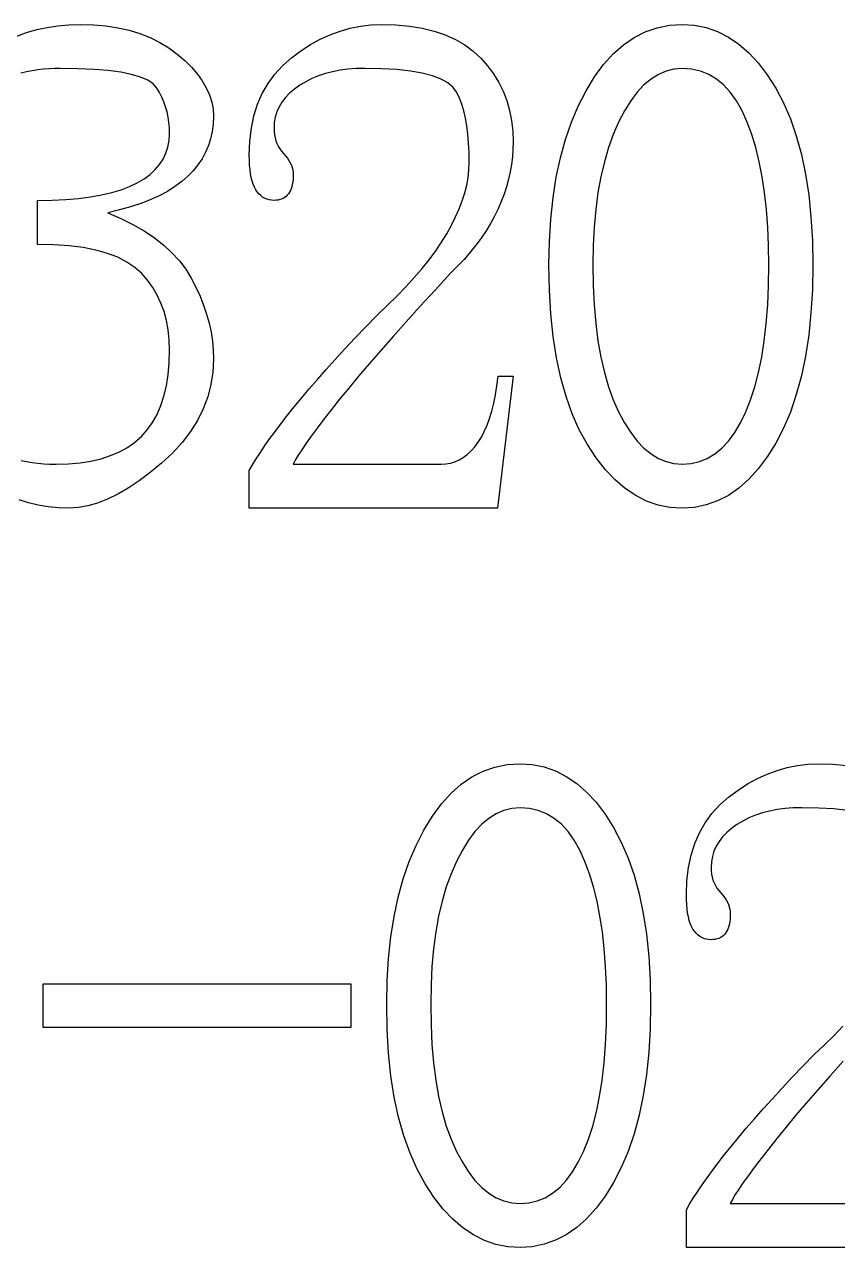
# Model space of a CAD drawing. Extents: x -210 to 210, y -160 to 160.
# Drawn here: x -160.58 to -154.8, y -139.93 to -131.23 of the extents above; entities that cross this region are included whole.
import ezdxf

# ---------------------------------------------------------------- set-up
doc = ezdxf.new("R2010")
doc.units = 0
doc.header["$MEASUREMENT"] = 0
doc.layers.get('0').update_dxf_attribs({"linetype": 'CONTINUOUS'})

msp = doc.modelspace()

# ---------------------------------------------------------------- linework, layer by layer
for points in [[(-160.630498, -131.31665), (-160.560654, -131.291436), (-160.560654, -131.291436), (-160.488818, -131.270811), (-160.488818, -131.270811), (-160.414805, -131.254775), (-160.414805, -131.254775), (-160.33874, -131.24335), (-160.33874, -131.24335), (-160.260498, -131.236475), (-160.260498, -131.236475), (-160.180186, -131.23418), (-160.180186, -131.23418), (-160.086797, -131.236748), (-160.086797, -131.236748), (-159.997686, -131.244521), (-159.997686, -131.244521), (-159.912725, -131.2575), (-159.912725, -131.2575), (-159.832012, -131.275635), (-159.832012, -131.275635), (-159.755479, -131.298975), (-159.755479, -131.298975), (-159.683213, -131.32749), (-159.683213, -131.32749), (-159.615176, -131.361182), (-159.615176, -131.361182), (-159.551318, -131.400078), (-159.551318, -131.400078), (-159.491699, -131.444141), (-159.491699, -131.444141), (-159.437373, -131.491094), (-159.437373, -131.491094), (-159.389482, -131.538643), (-159.389482, -131.538643), (-159.34791, -131.586807), (-159.34791, -131.586807), (-159.312803, -131.635605), (-159.312803, -131.635605), (-159.284053, -131.684971), (-159.284053, -131.684971), (-159.261641, -131.734922), (-159.261641, -131.734922), (-159.245713, -131.785498), (-159.245713, -131.785498), (-159.236074, -131.83668), (-159.236074, -131.83668), (-159.2329, -131.888477), (-159.2329, -131.888477), (-159.235176, -131.942881), (-159.235176, -131.942881), (-159.241943, -131.995518), (-159.241943, -131.995518), (-159.253301, -132.046387), (-159.253301, -132.046387), (-159.269092, -132.095352), (-159.269092, -132.095352), (-159.289434, -132.142559), (-159.289434, -132.142559), (-159.314346, -132.187979), (-159.314346, -132.187979), (-159.343691, -132.231553), (-159.343691, -132.231553), (-159.377559, -132.27332), (-159.377559, -132.27332), (-159.416006, -132.313281), (-159.416006, -132.313281), (-159.459229, -132.351191), (-159.459229, -132.351191), (-159.507383, -132.386807), (-159.507383, -132.386807), (-159.560605, -132.420156), (-159.560605, -132.420156), (-159.61877, -132.451191), (-159.61877, -132.451191), (-159.682002, -132.47998), (-159.682002, -132.47998), (-159.750254, -132.506396), (-159.750254, -132.506396), (-159.823418, -132.530596), (-159.823418, -132.530596), (-159.901602, -132.55249), (-159.901602, -132.55249), (-159.984854, -132.572051), (-159.984854, -132.572051), (-159.891729, -132.61251), (-159.891729, -132.61251), (-159.805361, -132.655752), (-159.805361, -132.655752), (-159.725811, -132.701729), (-159.725811, -132.701729), (-159.653086, -132.750498), (-159.653086, -132.750498), (-159.587148, -132.802021), (-159.587148, -132.802021), (-159.528076, -132.856357), (-159.528076, -132.856357), (-159.475762, -132.913438), (-159.475762, -132.913438), (-159.430293, -132.973301), (-159.430293, -132.973301), (-159.391602, -133.035947), (-159.391602, -133.035947), (-159.358281, -133.099941), (-159.358281, -133.099941), (-159.328926, -133.163975), (-159.328926, -133.163975), (-159.303486, -133.228008), (-159.303486, -133.228008), (-159.281865, -133.292002), (-159.281865, -133.292002), (-159.264277, -133.356006), (-159.264277, -133.356006), (-159.250557, -133.42002), (-159.250557, -133.42002), (-159.240723, -133.484082), (-159.240723, -133.484082), (-159.234863, -133.548096), (-159.234863, -133.548096), (-159.2329, -133.612109)], [(-157.416387, -132.215615), (-157.41749, -132.144854), (-157.41749, -132.144854), (-157.420781, -132.077949), (-157.420781, -132.077949), (-157.426152, -132.014883), (-157.426152, -132.014883), (-157.433779, -131.955684), (-157.433779, -131.955684), (-157.443555, -131.900352), (-157.443555, -131.900352), (-157.455439, -131.848887), (-157.455439, -131.848887), (-157.469619, -131.80125), (-157.469619, -131.80125), (-157.48584, -131.75748), (-157.48584, -131.75748), (-157.504277, -131.717578), (-157.504277, -131.717578), (-157.529727, -131.681699), (-157.529727, -131.681699), (-157.567012, -131.650049), (-157.567012, -131.650049), (-157.616094, -131.622627), (-157.616094, -131.622627), (-157.676934, -131.599424), (-157.676934, -131.599424), (-157.749619, -131.580439), (-157.749619, -131.580439), (-157.834189, -131.565645), (-157.834189, -131.565645), (-157.930498, -131.555127), (-157.930498, -131.555127), (-158.038613, -131.548779), (-158.038613, -131.548779), (-158.158584, -131.546689), (-158.158584, -131.546689), (-158.219229, -131.548154), (-158.219229, -131.548154), (-158.277598, -131.552607), (-158.277598, -131.552607), (-158.333555, -131.55998), (-158.333555, -131.55998), (-158.387197, -131.570313), (-158.387197, -131.570313), (-158.438477, -131.583604), (-158.438477, -131.583604), (-158.487363, -131.599844), (-158.487363, -131.599844), (-158.533945, -131.619053), (-158.533945, -131.619053), (-158.578115, -131.641191), (-158.578115, -131.641191), (-158.62, -131.666299), (-158.62, -131.666299), (-158.658447, -131.693701), (-158.658447, -131.693701), (-158.692373, -131.722715), (-158.692373, -131.722715), (-158.721748, -131.753398), (-158.721748, -131.753398), (-158.746582, -131.785645), (-158.746582, -131.785645), (-158.766982, -131.819561), (-158.766982, -131.819561), (-158.782783, -131.855098), (-158.782783, -131.855098), (-158.794063, -131.892275), (-158.794063, -131.892275), (-158.800898, -131.931064), (-158.800898, -131.931064), (-158.803105, -131.971494), (-158.803105, -131.971494), (-158.802314, -131.994932), (-158.802314, -131.994932), (-158.799756, -132.01752), (-158.799756, -132.01752), (-158.795518, -132.039297), (-158.795518, -132.039297), (-158.789609, -132.060195), (-158.789609, -132.060195), (-158.782051, -132.080303), (-158.782051, -132.080303), (-158.772764, -132.099512), (-158.772764, -132.099512), (-158.761787, -132.1179), (-158.761787, -132.1179), (-158.749131, -132.135439), (-158.749131, -132.135439), (-158.734756, -132.152158), (-158.734756, -132.152158), (-158.720449, -132.168438), (-158.720449, -132.168438), (-158.707754, -132.184688), (-158.707754, -132.184688), (-158.696787, -132.200986), (-158.696787, -132.200986), (-158.6875, -132.217256), (-158.6875, -132.217256), (-158.679951, -132.233516), (-158.679951, -132.233516), (-158.674014, -132.249814), (-158.674014, -132.249814), (-158.669814, -132.266104), (-158.669814, -132.266104), (-158.667236, -132.282344), (-158.667236, -132.282344), (-158.666387, -132.298623), (-158.666387, -132.298623), (-158.666875, -132.318643), (-158.666875, -132.318643), (-158.668105, -132.337588), (-158.668105, -132.337588), (-158.670215, -132.355322), (-158.670215, -132.355322), (-158.673154, -132.371943), (-158.673154, -132.371943), (-158.676992, -132.387383), (-158.676992, -132.387383), (-158.68165, -132.401709), (-158.68165, -132.401709), (-158.687051, -132.414893), (-158.687051, -132.414893), (-158.693418, -132.426904), (-158.693418, -132.426904), (-158.700557, -132.437793), (-158.700557, -132.437793), (-158.708613, -132.44751), (-158.708613, -132.44751), (-158.71748, -132.456113), (-158.71748, -132.456113), (-158.727188, -132.463555), (-158.727188, -132.463555), (-158.737734, -132.469844), (-158.737734, -132.469844), (-158.749131, -132.475), (-158.749131, -132.475), (-158.761348, -132.479014), (-158.761348, -132.479014), (-158.774404, -132.481875), (-158.774404, -132.481875), (-158.78832, -132.483604), (-158.78832, -132.483604), (-158.803105, -132.48418), (-158.803105, -132.48418), (-158.821104, -132.483242), (-158.821104, -132.483242), (-158.838184, -132.480459), (-158.838184, -132.480459), (-158.854385, -132.475762), (-158.854385, -132.475762), (-158.869688, -132.469238), (-158.869688, -132.469238), (-158.884023, -132.460801), (-158.884023, -132.460801), (-158.8975, -132.450518), (-158.8975, -132.450518), (-158.910098, -132.438379), (-158.910098, -132.438379), (-158.921748, -132.424385), (-158.921748, -132.424385), (-158.93251, -132.408496), (-158.93251, -132.408496), (-158.942266, -132.390498), (-158.942266, -132.390498), (-158.950879, -132.370146), (-158.950879, -132.370146), (-158.95832, -132.34748), (-158.95832, -132.34748), (-158.9646, -132.322402), (-158.9646, -132.322402), (-158.969717, -132.29501), (-158.969717, -132.29501), (-158.97375, -132.265254), (-158.97375, -132.265254), (-158.976611, -132.233145), (-158.976611, -132.233145), (-158.978311, -132.198721), (-158.978311, -132.198721), (-158.978896, -132.161904), (-158.978896, -132.161904), (-158.975215, -132.063691), (-158.975215, -132.063691), (-158.964111, -131.970811), (-158.964111, -131.970811), (-158.945557, -131.883311), (-158.945557, -131.883311), (-158.919619, -131.801172), (-158.919619, -131.801172), (-158.88624, -131.724404), (-158.88624, -131.724404), (-158.845459, -131.653008), (-158.845459, -131.653008), (-158.797246, -131.586982), (-158.797246, -131.586982), (-158.741641, -131.526309), (-158.741641, -131.526309), (-158.678604, -131.470996), (-158.678604, -131.470996), (-158.611445, -131.421279), (-158.611445, -131.421279), (-158.54335, -131.377441), (-158.54335, -131.377441), (-158.474355, -131.339404), (-158.474355, -131.339404), (-158.404482, -131.307256), (-158.404482, -131.307256), (-158.333691, -131.280947), (-158.333691, -131.280947), (-158.261982, -131.260488), (-158.261982, -131.260488), (-158.189355, -131.245869), (-158.189355, -131.245869), (-158.11585, -131.237109), (-158.11585, -131.237109), (-158.041387, -131.23418), (-158.041387, -131.23418), (-157.938184, -131.237119), (-157.938184, -131.237119), (-157.841055, -131.245986), (-157.841055, -131.245986), (-157.750059, -131.260752), (-157.750059, -131.260752), (-157.665283, -131.281436), (-157.665283, -131.281436), (-157.586602, -131.308008), (-157.586602, -131.308008), (-157.514053, -131.340508), (-157.514053, -131.340508), (-157.447695, -131.378906), (-157.447695, -131.378906), (-157.387451, -131.423223), (-157.387451, -131.423223), (-157.333369, -131.473438), (-157.333369, -131.473438), (-157.285273, -131.528047), (-157.285273, -131.528047), (-157.242744, -131.585557), (-157.242744, -131.585557), (-157.205938, -131.645977), (-157.205938, -131.645977), (-157.174756, -131.709248), (-157.174756, -131.709248), (-157.149238, -131.775439), (-157.149238, -131.775439), (-157.129395, -131.844521), (-157.129395, -131.844521), (-157.115234, -131.916494), (-157.115234, -131.916494), (-157.106758, -131.991357), (-157.106758, -131.991357), (-157.103896, -132.069141), (-157.103896, -132.069141), (-157.105225, -132.122266), (-157.105225, -132.122266), (-157.109248, -132.175352), (-157.109248, -132.175352), (-157.11585, -132.228379), (-157.11585, -132.228379), (-157.125117, -132.281318), (-157.125117, -132.281318), (-157.1371, -132.334248), (-157.1371, -132.334248), (-157.15168, -132.387061), (-157.15168, -132.387061), (-157.168896, -132.439824), (-157.168896, -132.439824), (-157.18877, -132.492559), (-157.18877, -132.492559), (-157.211299, -132.545215), (-157.211299, -132.545215), (-157.236699, -132.597637), (-157.236699, -132.597637), (-157.265146, -132.649619), (-157.265146, -132.649619), (-157.296494, -132.701191), (-157.296494, -132.701191), (-157.330947, -132.752314), (-157.330947, -132.752314), (-157.368408, -132.803086), (-157.368408, -132.803086), (-157.408799, -132.853369), (-157.408799, -132.853369), (-157.452256, -132.903262), (-157.452256, -132.903262), (-157.498779, -132.952725), (-157.498779, -132.952725), (-157.548223, -133.001748), (-157.548223, -133.001748), (-157.659229, -133.121807), (-157.659229, -133.121807), (-157.764404, -133.236719), (-157.764404, -133.236719), (-157.86377, -133.346514), (-157.86377, -133.346514), (-157.957227, -133.451191), (-157.957227, -133.451191), (-158.044814, -133.550762), (-158.044814, -133.550762), (-158.126582, -133.645205), (-158.126582, -133.645205), (-158.20251, -133.734492), (-158.20251, -133.734492), (-158.272578, -133.818701), (-158.272578, -133.818701), (-158.336807, -133.897754), (-158.336807, -133.897754), (-158.395391, -133.971436), (-158.395391, -133.971436), (-158.448486, -134.039521), (-158.448486, -134.039521), (-158.496094, -134.102021), (-158.496094, -134.102021), (-158.538135, -134.158896), (-158.538135, -134.158896), (-158.574756, -134.210156), (-158.574756, -134.210156), (-158.605947, -134.255859), (-158.605947, -134.255859), (-158.631592, -134.295879), (-158.631592, -134.295879), (-158.651738, -134.330313), (-158.651738, -134.330313), (-158.666387, -134.359199), (-158.666387, -134.359199), (-157.616582, -134.359199), (-157.616582, -134.359199), (-157.58251, -134.357246), (-157.58251, -134.357246), (-157.549561, -134.351445), (-157.549561, -134.351445), (-157.517881, -134.341807), (-157.517881, -134.341807), (-157.487363, -134.328311), (-157.487363, -134.328311), (-157.458066, -134.310947), (-157.458066, -134.310947), (-157.42999, -134.289746), (-157.42999, -134.289746), (-157.403086, -134.264648), (-157.403086, -134.264648), (-157.377441, -134.235723), (-157.377441, -134.235723), (-157.352891, -134.202939), (-157.352891, -134.202939), (-157.32998, -134.16626), (-157.32998, -134.16626), (-157.308848, -134.125752), (-157.308848, -134.125752), (-157.289443, -134.081396), (-157.289443, -134.081396), (-157.271904, -134.033184), (-157.271904, -134.033184), (-157.256152, -133.981074), (-157.256152, -133.981074), (-157.242256, -133.925137), (-157.242256, -133.925137), (-157.230186, -133.865352), (-157.230186, -133.865352), (-157.219854, -133.801699), (-157.219854, -133.801699), (-157.211299, -133.734199), (-157.211299, -133.734199), (-157.103896, -133.734199), (-157.103896, -133.734199), (-157.216191, -134.671689), (-157.216191, -134.671689), (-158.978896, -134.671689), (-158.978896, -134.671689), (-158.978896, -134.403125), (-158.978896, -134.403125), (-158.955693, -134.362813), (-158.955693, -134.362813), (-158.929395, -134.320068), (-158.929395, -134.320068), (-158.89998, -134.274814), (-158.89998, -134.274814), (-158.86749, -134.2271), (-158.86749, -134.2271), (-158.831982, -134.176895), (-158.831982, -134.176895), (-158.79335, -134.124248), (-158.79335, -134.124248), (-158.751699, -134.069111), (-158.751699, -134.069111), (-158.706904, -134.011523), (-158.706904, -134.011523), (-158.659053, -133.951484), (-158.659053, -133.951484), (-158.6079, -133.888916), (-158.6079, -133.888916), (-158.553213, -133.823906), (-158.553213, -133.823906), (-158.49499, -133.756396), (-158.49499, -133.756396), (-158.433154, -133.686484), (-158.433154, -133.686484), (-158.367793, -133.614023), (-158.367793, -133.614023), (-158.298818, -133.539121), (-158.298818, -133.539121), (-158.226387, -133.461758), (-158.226387, -133.461758), (-158.150313, -133.381904), (-158.150313, -133.381904), (-158.070684, -133.2996), (-158.070684, -133.2996), (-157.998057, -133.23168), (-157.998057, -133.23168), (-157.929805, -133.164688), (-157.929805, -133.164688), (-157.865898, -133.098613), (-157.865898, -133.098613), (-157.806455, -133.033398), (-157.806455, -133.033398), (-157.751348, -132.969131), (-157.751348, -132.969131), (-157.700684, -132.905752), (-157.700684, -132.905752), (-157.654404, -132.843252), (-157.654404, -132.843252), (-157.612549, -132.78165), (-157.612549, -132.78165), (-157.575088, -132.721006), (-157.575088, -132.721006), (-157.541807, -132.66124), (-157.541807, -132.66124), (-157.512461, -132.602363), (-157.512461, -132.602363), (-157.486943, -132.544395), (-157.486943, -132.544395), (-157.465381, -132.487324), (-157.465381, -132.487324), (-157.447754, -132.431182), (-157.447754, -132.431182), (-157.434072, -132.375957), (-157.434072, -132.375957), (-157.424258, -132.321592), (-157.424258, -132.321592), (-157.418359, -132.268145), (-157.418359, -132.268145), (-157.416387, -132.215615)], [(-155.902637, -134.671689), (-155.990049, -134.666104), (-155.990049, -134.666104), (-156.074346, -134.649365), (-156.074346, -134.649365), (-156.155449, -134.621484), (-156.155449, -134.621484), (-156.233447, -134.582471), (-156.233447, -134.582471), (-156.30835, -134.532275), (-156.30835, -134.532275), (-156.380059, -134.470937), (-156.380059, -134.470937), (-156.448682, -134.398447), (-156.448682, -134.398447), (-156.51415, -134.314805), (-156.51415, -134.314805), (-156.576484, -134.22), (-156.576484, -134.22), (-156.633857, -134.115029), (-156.633857, -134.115029), (-156.684502, -134.00082), (-156.684502, -134.00082), (-156.728398, -133.877422), (-156.728398, -133.877422), (-156.765508, -133.744746), (-156.765508, -133.744746), (-156.795908, -133.602891), (-156.795908, -133.602891), (-156.819512, -133.451777), (-156.819512, -133.451777), (-156.836416, -133.291484), (-156.836416, -133.291484), (-156.846553, -133.121924), (-156.846553, -133.121924), (-156.849902, -132.943154), (-156.849902, -132.943154), (-156.846689, -132.776436), (-156.846689, -132.776436), (-156.836895, -132.617061), (-156.836895, -132.617061), (-156.820605, -132.464902), (-156.820605, -132.464902), (-156.797852, -132.320078), (-156.797852, -132.320078), (-156.768564, -132.182549), (-156.768564, -132.182549), (-156.732725, -132.052314), (-156.732725, -132.052314), (-156.69043, -131.929385), (-156.69043, -131.929385), (-156.641602, -131.813721), (-156.641602, -131.813721), (-156.58624, -131.705371), (-156.58624, -131.705371), (-156.525762, -131.606475), (-156.525762, -131.606475), (-156.461309, -131.519209), (-156.461309, -131.519209), (-156.393066, -131.443604), (-156.393066, -131.443604), (-156.320986, -131.3796), (-156.320986, -131.3796), (-156.245049, -131.327256), (-156.245049, -131.327256), (-156.165225, -131.286514), (-156.165225, -131.286514), (-156.081553, -131.257441), (-156.081553, -131.257441), (-155.994014, -131.24), (-155.994014, -131.24), (-155.902637, -131.23418), (-155.902637, -131.23418), (-155.815381, -131.239756), (-155.815381, -131.239756), (-155.731436, -131.256475), (-155.731436, -131.256475), (-155.650889, -131.284355), (-155.650889, -131.284355), (-155.57374, -131.323398), (-155.57374, -131.323398), (-155.49999, -131.373555), (-155.49999, -131.373555), (-155.429561, -131.434902), (-155.429561, -131.434902), (-155.362549, -131.507393), (-155.362549, -131.507393), (-155.298887, -131.591025), (-155.298887, -131.591025), (-155.238584, -131.68585), (-155.238584, -131.68585), (-155.183223, -131.790576), (-155.183223, -131.790576), (-155.134395, -131.904053), (-155.134395, -131.904053), (-155.092109, -132.02626), (-155.092109, -132.02626), (-155.05625, -132.157217), (-155.05625, -132.157217), (-155.026982, -132.296934), (-155.026982, -132.296934), (-155.004199, -132.445381), (-155.004199, -132.445381), (-154.9879, -132.602559), (-154.9879, -132.602559), (-154.978145, -132.768496), (-154.978145, -132.768496), (-154.974893, -132.943154), (-154.974893, -132.943154), (-154.978145, -133.117939), (-154.978145, -133.117939), (-154.9879, -133.284238), (-154.9879, -133.284238), (-155.004199, -133.442012), (-155.004199, -133.442012), (-155.026982, -133.591309), (-155.026982, -133.591309), (-155.05625, -133.73208), (-155.05625, -133.73208), (-155.092109, -133.864375), (-155.092109, -133.864375), (-155.134395, -133.988184), (-155.134395, -133.988184), (-155.183223, -134.103447), (-155.183223, -134.103447), (-155.238584, -134.210244), (-155.238584, -134.210244), (-155.298887, -134.307119), (-155.298887, -134.307119), (-155.362549, -134.392559), (-155.362549, -134.392559), (-155.429561, -134.466602), (-155.429561, -134.466602), (-155.49999, -134.529277), (-155.49999, -134.529277), (-155.57374, -134.580557), (-155.57374, -134.580557), (-155.650889, -134.6204), (-155.650889, -134.6204), (-155.731436, -134.648906), (-155.731436, -134.648906), (-155.815381, -134.665996), (-155.815381, -134.665996), (-155.902637, -134.671689)], [(-160.600645, -134.332051), (-160.561484, -134.340313), (-160.561484, -134.340313), (-160.521299, -134.347129), (-160.521299, -134.347129), (-160.480215, -134.352383), (-160.480215, -134.352383), (-160.438105, -134.356152), (-160.438105, -134.356152), (-160.395088, -134.358408), (-160.395088, -134.358408), (-160.351084, -134.359199), (-160.351084, -134.359199), (-160.263555, -134.356738), (-160.263555, -134.356738), (-160.181104, -134.349404), (-160.181104, -134.349404), (-160.103691, -134.337197), (-160.103691, -134.337197), (-160.031377, -134.320127), (-160.031377, -134.320127), (-159.964053, -134.298145), (-159.964053, -134.298145), (-159.901855, -134.271279), (-159.901855, -134.271279), (-159.844727, -134.239551), (-159.844727, -134.239551), (-159.792598, -134.202939), (-159.792598, -134.202939), (-159.745605, -134.161416), (-159.745605, -134.161416), (-159.703613, -134.114805), (-159.703613, -134.114805), (-159.666494, -134.062793), (-159.666494, -134.062793), (-159.634395, -134.005439), (-159.634395, -134.005439), (-159.607188, -133.942725), (-159.607188, -133.942725), (-159.58498, -133.874629), (-159.58498, -133.874629), (-159.567627, -133.801182), (-159.567627, -133.801182), (-159.555303, -133.722363), (-159.555303, -133.722363), (-159.547852, -133.638184), (-159.547852, -133.638184), (-159.54541, -133.548613), (-159.54541, -133.548613), (-159.547852, -133.475352), (-159.547852, -133.475352), (-159.555186, -133.405283), (-159.555186, -133.405283), (-159.567383, -133.338389), (-159.567383, -133.338389), (-159.584482, -133.274707), (-159.584482, -133.274707), (-159.606445, -133.214219), (-159.606445, -133.214219), (-159.633291, -133.156924), (-159.633291, -133.156924), (-159.66502, -133.102803), (-159.66502, -133.102803), (-159.701641, -133.051904), (-159.701641, -133.051904), (-159.743145, -133.004199), (-159.743145, -133.004199), (-159.791396, -132.960645), (-159.791396, -132.960645), (-159.848018, -132.922217), (-159.848018, -132.922217), (-159.913252, -132.888896), (-159.913252, -132.888896), (-159.986943, -132.860723), (-159.986943, -132.860723), (-160.06915, -132.837656), (-160.06915, -132.837656), (-160.159854, -132.819727), (-160.159854, -132.819727), (-160.259023, -132.806895), (-160.259023, -132.806895), (-160.366699, -132.799238), (-160.366699, -132.799238), (-160.4829, -132.796689), (-160.4829, -132.796689), (-160.4829, -132.48418), (-160.4829, -132.48418), (-160.379629, -132.482637), (-160.379629, -132.482637), (-160.28252, -132.478018), (-160.28252, -132.478018), (-160.191592, -132.470322), (-160.191592, -132.470322), (-160.106748, -132.45958), (-160.106748, -132.45958), (-160.028086, -132.445752), (-160.028086, -132.445752), (-159.955557, -132.428828), (-159.955557, -132.428828), (-159.889219, -132.408857), (-159.889219, -132.408857), (-159.828994, -132.385801), (-159.828994, -132.385801), (-159.774902, -132.359688), (-159.774902, -132.359688), (-159.726758, -132.330742), (-159.726758, -132.330742), (-159.684199, -132.299375), (-159.684199, -132.299375), (-159.647402, -132.265527), (-159.647402, -132.265527), (-159.616221, -132.229229), (-159.616221, -132.229229), (-159.590762, -132.190439), (-159.590762, -132.190439), (-159.570918, -132.149141), (-159.570918, -132.149141), (-159.556748, -132.10543), (-159.556748, -132.10543), (-159.548223, -132.059219), (-159.548223, -132.059219), (-159.54541, -132.010547), (-159.54541, -132.010547), (-159.546494, -131.969883), (-159.546494, -131.969883), (-159.549863, -131.930361), (-159.549863, -131.930361), (-159.55542, -131.891992), (-159.55542, -131.891992), (-159.563242, -131.854756), (-159.563242, -131.854756), (-159.573301, -131.818701), (-159.573301, -131.818701), (-159.585566, -131.78375), (-159.585566, -131.78375), (-159.600098, -131.74999), (-159.600098, -131.74999), (-159.616816, -131.717324), (-159.616816, -131.717324), (-159.635752, -131.68585), (-159.635752, -131.68585), (-159.662051, -131.656621), (-159.662051, -131.656621), (-159.700889, -131.63085), (-159.700889, -131.63085), (-159.752148, -131.608516), (-159.752148, -131.608516), (-159.815859, -131.589619), (-159.815859, -131.589619), (-159.8921, -131.57415), (-159.8921, -131.57415), (-159.98085, -131.562109), (-159.98085, -131.562109), (-160.081982, -131.553516), (-160.081982, -131.553516), (-160.195693, -131.548389), (-160.195693, -131.548389), (-160.321787, -131.546689), (-160.321787, -131.546689), (-160.360947, -131.547344), (-160.360947, -131.547344), (-160.400498, -131.549316), (-160.400498, -131.549316), (-160.440313, -131.552637), (-160.440313, -131.552637), (-160.480488, -131.557285), (-160.480488, -131.557285), (-160.520879, -131.563242), (-160.520879, -131.563242), (-160.561572, -131.570547), (-160.561572, -131.570547), (-160.602598, -131.57915)], [(-155.902637, -131.546689), (-155.961309, -131.551387), (-155.961309, -131.551387), (-156.017822, -131.565498), (-156.017822, -131.565498), (-156.072197, -131.588994), (-156.072197, -131.588994), (-156.124521, -131.621895), (-156.124521, -131.621895), (-156.174688, -131.664199), (-156.174688, -131.664199), (-156.222773, -131.715938), (-156.222773, -131.715938), (-156.268682, -131.777061), (-156.268682, -131.777061), (-156.312559, -131.847607), (-156.312559, -131.847607), (-156.354307, -131.92752), (-156.354307, -131.92752), (-156.392695, -132.015303), (-156.392695, -132.015303), (-156.426641, -132.109355), (-156.426641, -132.109355), (-156.456055, -132.209648), (-156.456055, -132.209648), (-156.480889, -132.316221), (-156.480889, -132.316221), (-156.501221, -132.429082), (-156.501221, -132.429082), (-156.5171, -132.548184), (-156.5171, -132.548184), (-156.528379, -132.673574), (-156.528379, -132.673574), (-156.535146, -132.805244), (-156.535146, -132.805244), (-156.537402, -132.943154), (-156.537402, -132.943154), (-156.535146, -133.08915), (-156.535146, -133.08915), (-156.528379, -133.227695), (-156.528379, -133.227695), (-156.5171, -133.35875), (-156.5171, -133.35875), (-156.501221, -133.482305), (-156.501221, -133.482305), (-156.480889, -133.598418), (-156.480889, -133.598418), (-156.456055, -133.707051), (-156.456055, -133.707051), (-156.426641, -133.808193), (-156.426641, -133.808193), (-156.392695, -133.901865), (-156.392695, -133.901865), (-156.354307, -133.988096), (-156.354307, -133.988096), (-156.312559, -134.065986), (-156.312559, -134.065986), (-156.268682, -134.134697), (-156.268682, -134.134697), (-156.222773, -134.194238), (-156.222773, -134.194238), (-156.174688, -134.244619), (-156.174688, -134.244619), (-156.124521, -134.285879), (-156.124521, -134.285879), (-156.072197, -134.31793), (-156.072197, -134.31793), (-156.017822, -134.34085), (-156.017822, -134.34085), (-155.961309, -134.354609), (-155.961309, -134.354609), (-155.902637, -134.359199), (-155.902637, -134.359199), (-155.840146, -134.354609), (-155.840146, -134.354609), (-155.780762, -134.34085), (-155.780762, -134.34085), (-155.724424, -134.31793), (-155.724424, -134.31793), (-155.671133, -134.285879), (-155.671133, -134.285879), (-155.620977, -134.244619), (-155.620977, -134.244619), (-155.573848, -134.194238), (-155.573848, -134.194238), (-155.529854, -134.134697), (-155.529854, -134.134697), (-155.488896, -134.065986), (-155.488896, -134.065986), (-155.450986, -133.988096), (-155.450986, -133.988096), (-155.416621, -133.901865), (-155.416621, -133.901865), (-155.386348, -133.808193), (-155.386348, -133.808193), (-155.360107, -133.707051), (-155.360107, -133.707051), (-155.337881, -133.598418), (-155.337881, -133.598418), (-155.319707, -133.482305), (-155.319707, -133.482305), (-155.305605, -133.35875), (-155.305605, -133.35875), (-155.295479, -133.227695), (-155.295479, -133.227695), (-155.289443, -133.08915), (-155.289443, -133.08915), (-155.287402, -132.943154), (-155.287402, -132.943154), (-155.289307, -132.805244), (-155.289307, -132.805244), (-155.29501, -132.673574), (-155.29501, -132.673574), (-155.304502, -132.548184), (-155.304502, -132.548184), (-155.317813, -132.429082), (-155.317813, -132.429082), (-155.334902, -132.316221), (-155.334902, -132.316221), (-155.355762, -132.209648), (-155.355762, -132.209648), (-155.380488, -132.109355), (-155.380488, -132.109355), (-155.408936, -132.015303), (-155.408936, -132.015303), (-155.441221, -131.92752), (-155.441221, -131.92752), (-155.477305, -131.847607), (-155.477305, -131.847607), (-155.517207, -131.777061), (-155.517207, -131.777061), (-155.56085, -131.715938), (-155.56085, -131.715938), (-155.608359, -131.664199), (-155.608359, -131.664199), (-155.659619, -131.621895), (-155.659619, -131.621895), (-155.714648, -131.588994), (-155.714648, -131.588994), (-155.773564, -131.565498), (-155.773564, -131.565498), (-155.836191, -131.551387), (-155.836191, -131.551387), (-155.902637, -131.546689)], [(-159.2329, -133.612109), (-159.237412, -133.704189), (-159.237412, -133.704189), (-159.251094, -133.793799), (-159.251094, -133.793799), (-159.273877, -133.880918), (-159.273877, -133.880918), (-159.305723, -133.965596), (-159.305723, -133.965596), (-159.346689, -134.047803), (-159.346689, -134.047803), (-159.396738, -134.1275), (-159.396738, -134.1275), (-159.455938, -134.204756), (-159.455938, -134.204756), (-159.524189, -134.279551), (-159.524189, -134.279551), (-159.601553, -134.351865), (-159.601553, -134.351865), (-159.6825, -134.418975), (-159.6825, -134.418975), (-159.761416, -134.478193), (-159.761416, -134.478193), (-159.838379, -134.529512), (-159.838379, -134.529512), (-159.91332, -134.572979), (-159.91332, -134.572979), (-159.986318, -134.608506), (-159.986318, -134.608506), (-160.057305, -134.636123), (-160.057305, -134.636123), (-160.126279, -134.655879), (-160.126279, -134.655879), (-160.193291, -134.667725), (-160.193291, -134.667725), (-160.258291, -134.671689), (-160.258291, -134.671689), (-160.334189, -134.669248), (-160.334189, -134.669248), (-160.407725, -134.662021), (-160.407725, -134.662021), (-160.478887, -134.64998), (-160.478887, -134.64998), (-160.547676, -134.633096), (-160.547676, -134.633096), (-160.614131, -134.611387)], [(-157.055068, -139.925674), (-157.142471, -139.920098), (-157.142471, -139.920098), (-157.226816, -139.903379), (-157.226816, -139.903379), (-157.30792, -139.875488), (-157.30792, -139.875488), (-157.385918, -139.836445), (-157.385918, -139.836445), (-157.460811, -139.78626), (-157.460811, -139.78626), (-157.53251, -139.724922), (-157.53251, -139.724922), (-157.601113, -139.652441), (-157.601113, -139.652441), (-157.666563, -139.568809), (-157.666563, -139.568809), (-157.728896, -139.474004), (-157.728896, -139.474004), (-157.786309, -139.369023), (-157.786309, -139.369023), (-157.836895, -139.254824), (-157.836895, -139.254824), (-157.880859, -139.131396), (-157.880859, -139.131396), (-157.917979, -138.99875), (-157.917979, -138.99875), (-157.948359, -138.856875), (-157.948359, -138.856875), (-157.971992, -138.705771), (-157.971992, -138.705771), (-157.988818, -138.545479), (-157.988818, -138.545479), (-157.998975, -138.375928), (-157.998975, -138.375928), (-158.002314, -138.197158), (-158.002314, -138.197158), (-157.999082, -138.030459), (-157.999082, -138.030459), (-157.989307, -137.871025), (-157.989307, -137.871025), (-157.973018, -137.718887), (-157.973018, -137.718887), (-157.950254, -137.574072), (-157.950254, -137.574072), (-157.920957, -137.436553), (-157.920957, -137.436553), (-157.885137, -137.306299), (-157.885137, -137.306299), (-157.842813, -137.18335), (-157.842813, -137.18335), (-157.793994, -137.067725), (-157.793994, -137.067725), (-157.738652, -136.959355), (-157.738652, -136.959355), (-157.678154, -136.860479), (-157.678154, -136.860479), (-157.61375, -136.773203), (-157.61375, -136.773203), (-157.545518, -136.697578), (-157.545518, -136.697578), (-157.473447, -136.633604), (-157.473447, -136.633604), (-157.39748, -136.58124), (-157.39748, -136.58124), (-157.317686, -136.540518), (-157.317686, -136.540518), (-157.233994, -136.511445), (-157.233994, -136.511445), (-157.146484, -136.493994), (-157.146484, -136.493994), (-157.055068, -136.488184), (-157.055068, -136.488184), (-156.967773, -136.49376), (-156.967773, -136.49376), (-156.883896, -136.510479), (-156.883896, -136.510479), (-156.803359, -136.538359), (-156.803359, -136.538359), (-156.726201, -136.577383), (-156.726201, -136.577383), (-156.652402, -136.627559), (-156.652402, -136.627559), (-156.582012, -136.688906), (-156.582012, -136.688906), (-156.514941, -136.761396), (-156.514941, -136.761396), (-156.451289, -136.84502), (-156.451289, -136.84502), (-156.390996, -136.939824), (-156.390996, -136.939824), (-156.335693, -137.044561), (-156.335693, -137.044561), (-156.286865, -137.158066), (-156.286865, -137.158066), (-156.244512, -137.280283), (-156.244512, -137.280283), (-156.20874, -137.41124), (-156.20874, -137.41124), (-156.179443, -137.550918), (-156.179443, -137.550918), (-156.156611, -137.699365), (-156.156611, -137.699365), (-156.140391, -137.856563), (-156.140391, -137.856563), (-156.130615, -138.0225), (-156.130615, -138.0225), (-156.127314, -138.197158), (-156.127314, -138.197158), (-156.130615, -138.371943), (-156.130615, -138.371943), (-156.140391, -138.538223), (-156.140391, -138.538223), (-156.156611, -138.696016), (-156.156611, -138.696016), (-156.179443, -138.845313), (-156.179443, -138.845313), (-156.20874, -138.986084), (-156.20874, -138.986084), (-156.244512, -139.118369), (-156.244512, -139.118369), (-156.286865, -139.242188), (-156.286865, -139.242188), (-156.335693, -139.357432), (-156.335693, -139.357432), (-156.390996, -139.464248), (-156.390996, -139.464248), (-156.451289, -139.561104), (-156.451289, -139.561104), (-156.514941, -139.646543), (-156.514941, -139.646543), (-156.582012, -139.720605), (-156.582012, -139.720605), (-156.652402, -139.783262), (-156.652402, -139.783262), (-156.726201, -139.834521), (-156.726201, -139.834521), (-156.803359, -139.874395), (-156.803359, -139.874395), (-156.883896, -139.902891), (-156.883896, -139.902891), (-156.967773, -139.92), (-156.967773, -139.92), (-157.055068, -139.925674)], [(-154.728623, -136.819648), (-154.824961, -136.809092), (-154.824961, -136.809092), (-154.933105, -136.802773), (-154.933105, -136.802773), (-155.053018, -136.800674), (-155.053018, -136.800674), (-155.11373, -136.802148), (-155.11373, -136.802148), (-155.172002, -136.806582), (-155.172002, -136.806582), (-155.228018, -136.813984), (-155.228018, -136.813984), (-155.281621, -136.824307), (-155.281621, -136.824307), (-155.332891, -136.837598), (-155.332891, -136.837598), (-155.381846, -136.853818), (-155.381846, -136.853818), (-155.42835, -136.873047), (-155.42835, -136.873047), (-155.472607, -136.895195), (-155.472607, -136.895195), (-155.514482, -136.920303), (-155.514482, -136.920303), (-155.552852, -136.947695), (-155.552852, -136.947695), (-155.586797, -136.976699), (-155.586797, -136.976699), (-155.616221, -137.007383), (-155.616221, -137.007383), (-155.641064, -137.039648), (-155.641064, -137.039648), (-155.661377, -137.073564), (-155.661377, -137.073564), (-155.677246, -137.109102), (-155.677246, -137.109102), (-155.688525, -137.14626), (-155.688525, -137.14626), (-155.695303, -137.185068), (-155.695303, -137.185068), (-155.697559, -137.225498), (-155.697559, -137.225498), (-155.696719, -137.248916), (-155.696719, -137.248916), (-155.694219, -137.271523), (-155.694219, -137.271523), (-155.689941, -137.293281), (-155.689941, -137.293281), (-155.684082, -137.314199), (-155.684082, -137.314199), (-155.676455, -137.334287), (-155.676455, -137.334287), (-155.667188, -137.353506), (-155.667188, -137.353506), (-155.65625, -137.371885), (-155.65625, -137.371885), (-155.643564, -137.389434), (-155.643564, -137.389434), (-155.629199, -137.406143), (-155.629199, -137.406143), (-155.614854, -137.422412), (-155.614854, -137.422412), (-155.602188, -137.438682), (-155.602188, -137.438682), (-155.59125, -137.45499), (-155.59125, -137.45499), (-155.581982, -137.47124), (-155.581982, -137.47124), (-155.574355, -137.48752), (-155.574355, -137.48752), (-155.568477, -137.503799), (-155.568477, -137.503799), (-155.564199, -137.520078), (-155.564199, -137.520078), (-155.561699, -137.536348), (-155.561699, -137.536348), (-155.56085, -137.552617), (-155.56085, -137.552617), (-155.561279, -137.572646), (-155.561279, -137.572646), (-155.562568, -137.591553), (-155.562568, -137.591553), (-155.564639, -137.609307), (-155.564639, -137.609307), (-155.567617, -137.625918), (-155.567617, -137.625918), (-155.571396, -137.641387), (-155.571396, -137.641387), (-155.576064, -137.655703), (-155.576064, -137.655703), (-155.581553, -137.668896), (-155.581553, -137.668896), (-155.5879, -137.680898), (-155.5879, -137.680898), (-155.59502, -137.691777), (-155.59502, -137.691777), (-155.603018, -137.701523), (-155.603018, -137.701523), (-155.611943, -137.710107), (-155.611943, -137.710107), (-155.621572, -137.717559), (-155.621572, -137.717559), (-155.632197, -137.723848), (-155.632197, -137.723848), (-155.643564, -137.729004), (-155.643564, -137.729004), (-155.655752, -137.733008), (-155.655752, -137.733008), (-155.668887, -137.735859), (-155.668887, -137.735859), (-155.682803, -137.737598), (-155.682803, -137.737598), (-155.697559, -137.738184), (-155.697559, -137.738184), (-155.715586, -137.737246), (-155.715586, -137.737246), (-155.732676, -137.734443), (-155.732676, -137.734443), (-155.748848, -137.729766), (-155.748848, -137.729766), (-155.76415, -137.723223), (-155.76415, -137.723223), (-155.778496, -137.714814), (-155.778496, -137.714814), (-155.792002, -137.704521), (-155.792002, -137.704521), (-155.804561, -137.692373), (-155.804561, -137.692373), (-155.81623, -137.678389), (-155.81623, -137.678389), (-155.826982, -137.66248), (-155.826982, -137.66248), (-155.836689, -137.644512), (-155.836689, -137.644512), (-155.845283, -137.624141), (-155.845283, -137.624141), (-155.852725, -137.601445), (-155.852725, -137.601445), (-155.858994, -137.576396), (-155.858994, -137.576396), (-155.864189, -137.549014), (-155.864189, -137.549014), (-155.868145, -137.519258), (-155.868145, -137.519258), (-155.871094, -137.487139), (-155.871094, -137.487139), (-155.872803, -137.452695), (-155.872803, -137.452695), (-155.87334, -137.415898), (-155.87334, -137.415898), (-155.869619, -137.317686), (-155.869619, -137.317686), (-155.858516, -137.224805), (-155.858516, -137.224805), (-155.83998, -137.137305), (-155.83998, -137.137305), (-155.814023, -137.055176), (-155.814023, -137.055176), (-155.780645, -136.978398), (-155.780645, -136.978398), (-155.739863, -136.907012), (-155.739863, -136.907012), (-155.691699, -136.840986), (-155.691699, -136.840986), (-155.636113, -136.780303), (-155.636113, -136.780303), (-155.573057, -136.72499), (-155.573057, -136.72499), (-155.505869, -136.675303), (-155.505869, -136.675303), (-155.437793, -136.631445), (-155.437793, -136.631445), (-155.36876, -136.593398), (-155.36876, -136.593398), (-155.298887, -136.56126), (-155.298887, -136.56126), (-155.228096, -136.534941), (-155.228096, -136.534941), (-155.156377, -136.514482), (-155.156377, -136.514482), (-155.083809, -136.499863), (-155.083809, -136.499863), (-155.010254, -136.491104), (-155.010254, -136.491104), (-154.93585, -136.488184), (-154.93585, -136.488184), (-154.832588, -136.491104), (-154.832588, -136.491104), (-154.735479, -136.49999)], [(-157.055068, -136.800674), (-157.113721, -136.805381), (-157.113721, -136.805381), (-157.170225, -136.819482), (-157.170225, -136.819482), (-157.224609, -136.842998), (-157.224609, -136.842998), (-157.276895, -136.875898), (-157.276895, -136.875898), (-157.3271, -136.918213), (-157.3271, -136.918213), (-157.375186, -136.969941), (-157.375186, -136.969941), (-157.421143, -137.031064), (-157.421143, -137.031064), (-157.46498, -137.101572), (-157.46498, -137.101572), (-157.506719, -137.181523), (-157.506719, -137.181523), (-157.545176, -137.269307), (-157.545176, -137.269307), (-157.579092, -137.36334), (-157.579092, -137.36334), (-157.608447, -137.463643), (-157.608447, -137.463643), (-157.633301, -137.570215), (-157.633301, -137.570215), (-157.653691, -137.683096), (-157.653691, -137.683096), (-157.669502, -137.802188), (-157.669502, -137.802188), (-157.680781, -137.927607), (-157.680781, -137.927607), (-157.687617, -138.059248), (-157.687617, -138.059248), (-157.689824, -138.197158), (-157.689824, -138.197158), (-157.687617, -138.343154), (-157.687617, -138.343154), (-157.680781, -138.481689), (-157.680781, -138.481689), (-157.669502, -138.612744), (-157.669502, -138.612744), (-157.653691, -138.736309), (-157.653691, -138.736309), (-157.633301, -138.852422), (-157.633301, -138.852422), (-157.608447, -138.961045), (-157.608447, -138.961045), (-157.579092, -139.062197), (-157.579092, -139.062197), (-157.545176, -139.155879), (-157.545176, -139.155879), (-157.506719, -139.24208), (-157.506719, -139.24208), (-157.46498, -139.31999), (-157.46498, -139.31999), (-157.421143, -139.388691), (-157.421143, -139.388691), (-157.375186, -139.448252), (-157.375186, -139.448252), (-157.3271, -139.498623), (-157.3271, -139.498623), (-157.276895, -139.539854), (-157.276895, -139.539854), (-157.224609, -139.571924), (-157.224609, -139.571924), (-157.170225, -139.594854), (-157.170225, -139.594854), (-157.113721, -139.608574), (-157.113721, -139.608574), (-157.055068, -139.613184), (-157.055068, -139.613184), (-156.992617, -139.608574), (-156.992617, -139.608574), (-156.933223, -139.594854), (-156.933223, -139.594854), (-156.876846, -139.571924), (-156.876846, -139.571924), (-156.823604, -139.539854), (-156.823604, -139.539854), (-156.773438, -139.498623), (-156.773438, -139.498623), (-156.726318, -139.448252), (-156.726318, -139.448252), (-156.682256, -139.388691), (-156.682256, -139.388691), (-156.641309, -139.31999), (-156.641309, -139.31999), (-156.603398, -139.24208), (-156.603398, -139.24208), (-156.569092, -139.155879), (-156.569092, -139.155879), (-156.538818, -139.062197), (-156.538818, -139.062197), (-156.512578, -138.961045), (-156.512578, -138.961045), (-156.490352, -138.852422), (-156.490352, -138.852422), (-156.472178, -138.736309), (-156.472178, -138.736309), (-156.458008, -138.612744), (-156.458008, -138.612744), (-156.447949, -138.481689), (-156.447949, -138.481689), (-156.441895, -138.343154), (-156.441895, -138.343154), (-156.439824, -138.197158), (-156.439824, -138.197158), (-156.441777, -138.059248), (-156.441777, -138.059248), (-156.447451, -137.927607), (-156.447451, -137.927607), (-156.456904, -137.802188), (-156.456904, -137.802188), (-156.470225, -137.683096), (-156.470225, -137.683096), (-156.487314, -137.570215), (-156.487314, -137.570215), (-156.508193, -137.463643), (-156.508193, -137.463643), (-156.5329, -137.36334), (-156.5329, -137.36334), (-156.561406, -137.269307), (-156.561406, -137.269307), (-156.593623, -137.181523), (-156.593623, -137.181523), (-156.629756, -137.101572), (-156.629756, -137.101572), (-156.669619, -137.031064), (-156.669619, -137.031064), (-156.713262, -136.969941), (-156.713262, -136.969941), (-156.760752, -136.918213), (-156.760752, -136.918213), (-156.812012, -136.875898), (-156.812012, -136.875898), (-156.867061, -136.842998), (-156.867061, -136.842998), (-156.925977, -136.819482), (-156.925977, -136.819482), (-156.988652, -136.805381), (-156.988652, -136.805381), (-157.055068, -136.800674)], [(-160.443857, -138.363184), (-160.443857, -138.050674), (-160.443857, -138.050674), (-158.256348, -138.050674), (-158.256348, -138.050674), (-158.256348, -138.363184), (-158.256348, -138.363184), (-160.443857, -138.363184)], [(-154.110654, -139.925674), (-155.87334, -139.925674), (-155.87334, -139.925674), (-155.87334, -139.657129), (-155.87334, -139.657129), (-155.850098, -139.616816), (-155.850098, -139.616816), (-155.823779, -139.574053), (-155.823779, -139.574053), (-155.794443, -139.528809), (-155.794443, -139.528809), (-155.761982, -139.481094), (-155.761982, -139.481094), (-155.726436, -139.430898), (-155.726436, -139.430898), (-155.687793, -139.378252), (-155.687793, -139.378252), (-155.646113, -139.323115), (-155.646113, -139.323115), (-155.601387, -139.265518), (-155.601387, -139.265518), (-155.553516, -139.205459), (-155.553516, -139.205459), (-155.502383, -139.14292), (-155.502383, -139.14292), (-155.447695, -139.077891), (-155.447695, -139.077891), (-155.389395, -139.0104), (-155.389395, -139.0104), (-155.327578, -138.940449), (-155.327578, -138.940449), (-155.262197, -138.868018), (-155.262197, -138.868018), (-155.193301, -138.793115), (-155.193301, -138.793115), (-155.120801, -138.715762), (-155.120801, -138.715762), (-155.044736, -138.635918), (-155.044736, -138.635918), (-154.965146, -138.553604), (-154.965146, -138.553604), (-154.892471, -138.485684), (-154.892471, -138.485684), (-154.824229, -138.418691), (-154.824229, -138.418691), (-154.760371, -138.352607)], [(-154.758184, -138.600518), (-154.851611, -138.705195), (-154.851611, -138.705195), (-154.939268, -138.804766), (-154.939268, -138.804766), (-155.020996, -138.899209), (-155.020996, -138.899209), (-155.096914, -138.988496), (-155.096914, -138.988496), (-155.167041, -139.072686), (-155.167041, -139.072686), (-155.23127, -139.151748), (-155.23127, -139.151748), (-155.289795, -139.225439), (-155.289795, -139.225439), (-155.342891, -139.293506), (-155.342891, -139.293506), (-155.390498, -139.356016), (-155.390498, -139.356016), (-155.432627, -139.412891), (-155.432627, -139.412891), (-155.469238, -139.46415), (-155.469238, -139.46415), (-155.500381, -139.509824), (-155.500381, -139.509824), (-155.525996, -139.549863), (-155.525996, -139.549863), (-155.546143, -139.584316), (-155.546143, -139.584316), (-155.56085, -139.613184), (-155.56085, -139.613184), (-154.511045, -139.613184)]]:
    msp.add_lwpolyline(points)

doc.saveas('drawing.dxf')
